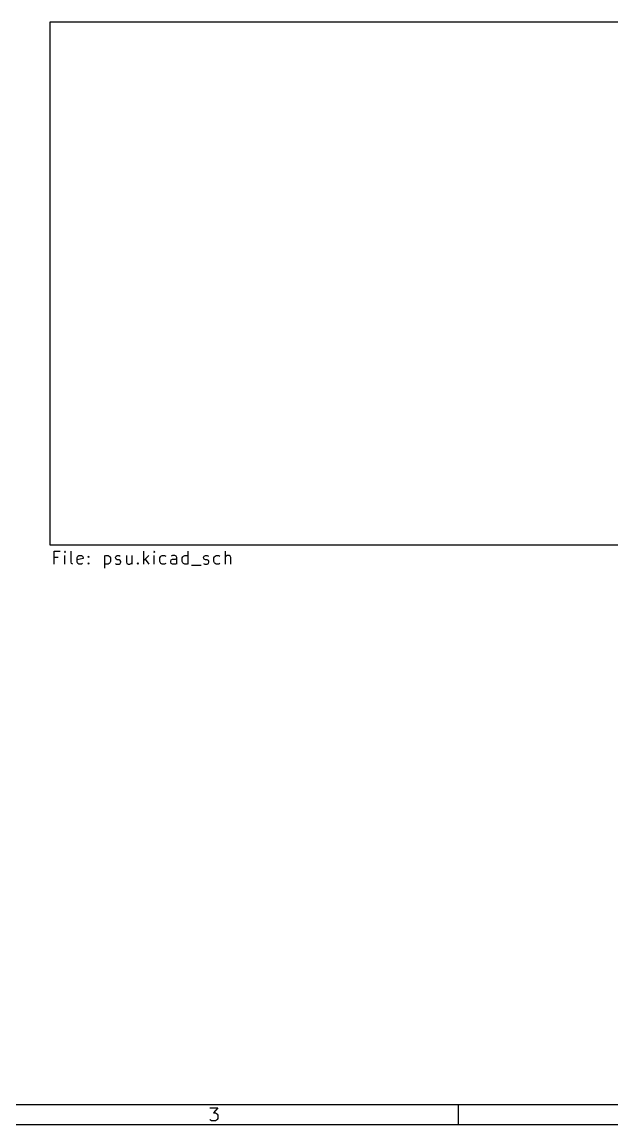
# Model space of a CAD drawing. Extents: x 0.4 to 11.3, y -7.9 to -0.4.
# Drawn here: x 4.591 to 6.902, y -7.874 to -3.55 of the extents above; entities that cross this region are included whole.
import ezdxf

# ---------------------------------------------------------------- set-up
doc = ezdxf.new("R2010")
doc.units = 0
doc.header["$MEASUREMENT"] = 0
for name, color, linetype in [('BROWN2', 54, 'CONTINUOUS'), ('RED2', 1, 'CONTINUOUS'), ('WHITE', 7, 'CONTINUOUS')]:
    doc.layers.add(name, color=color, linetype=linetype)

msp = doc.modelspace()

# ---------------------------------------------------------------- linework, layer by layer
at = {"layer": 'BROWN2', "linetype": 'CONTINUOUS'}
for p, q in [((4.71601, -5.67507), (4.71601, -5.62507)), ((4.71601, -5.62507), (4.73982, -5.62507)), ((4.73268, -5.64888), (4.71601, -5.64888)), ((4.75887, -5.62507), (4.75649, -5.62745)), ((4.75649, -5.62745), (4.75887, -5.62983)), ((4.76125, -5.62745), (4.75887, -5.62507)), ((4.75887, -5.62507), (4.75887, -5.62983)), ((4.75887, -5.62983), (4.76125, -5.62745)), ((4.75887, -5.67507), (4.75887, -5.64174)), ((4.78268, -5.66793), (4.78268, -5.62507)), ((4.80649, -5.64888), (4.80887, -5.64411)), ((4.80649, -5.66793), (4.80649, -5.64888)), ((4.8303, -5.65364), (4.80649, -5.6584)), ((4.80887, -5.64411), (4.81363, -5.64174)), ((4.81363, -5.64174), (4.82316, -5.64174)), ((4.82316, -5.64174), (4.82792, -5.64411)), ((4.82792, -5.64411), (4.8303, -5.64888)), ((4.8303, -5.64888), (4.8303, -5.65364)), ((4.84935, -5.6465), (4.85173, -5.64411)), ((4.85173, -5.64888), (4.84935, -5.6465)), ((4.85173, -5.64411), (4.85411, -5.6465)), ((4.85173, -5.64411), (4.85173, -5.64888)), ((4.85411, -5.6465), (4.85173, -5.64888)), ((4.91363, -5.64174), (4.91363, -5.69174)), ((4.91363, -5.64411), (4.9184, -5.64174)), ((4.9184, -5.64174), (4.92792, -5.64174)), ((4.92792, -5.64174), (4.93268, -5.64411)), ((4.93268, -5.64411), (4.93506, -5.6465)), ((4.93506, -5.6465), (4.93744, -5.65126)), ((4.93744, -5.65126), (4.93744, -5.66554)), ((4.95649, -5.64888), (4.95887, -5.64411)), ((4.95649, -5.65126), (4.95649, -5.64888)), ((4.95887, -5.65602), (4.95649, -5.65126)), ((4.95887, -5.64411), (4.96363, -5.64174)), ((4.96363, -5.6584), (4.95887, -5.65602)), ((4.96363, -5.64174), (4.97078, -5.64174)), ((4.97078, -5.6584), (4.96363, -5.6584)), ((4.97078, -5.64174), (4.97554, -5.64411)), ((4.97554, -5.66078), (4.97078, -5.6584)), ((4.97792, -5.66554), (4.97554, -5.66078)), ((4.99935, -5.64174), (4.99935, -5.66793)), ((5.02078, -5.64174), (5.02078, -5.67507)), ((5.06839, -5.67507), (5.06839, -5.62507)), ((5.08744, -5.64174), (5.06839, -5.66078)), ((5.07316, -5.65602), (5.08744, -5.67507)), ((5.10887, -5.62507), (5.10649, -5.62745)), ((5.10649, -5.62745), (5.10887, -5.62983)), ((5.11125, -5.62745), (5.10887, -5.62507)), ((5.10887, -5.62507), (5.10887, -5.62983)), ((5.10887, -5.62983), (5.11125, -5.62745)), ((5.10887, -5.67507), (5.10887, -5.64174)), ((5.1303, -5.65126), (5.13268, -5.6465)), ((5.1303, -5.66554), (5.1303, -5.65126)), ((5.13268, -5.6465), (5.13506, -5.64411)), ((5.13506, -5.64411), (5.13983, -5.64174)), ((5.13983, -5.64174), (5.14935, -5.64174)), ((5.14935, -5.64174), (5.15411, -5.64411)), ((5.17316, -5.66316), (5.17554, -5.6584)), ((5.17316, -5.66793), (5.17316, -5.66316)), ((5.1803, -5.64174), (5.17554, -5.64411)), ((5.17554, -5.6584), (5.1803, -5.65602)), ((5.18983, -5.64174), (5.1803, -5.64174)), ((5.1803, -5.65602), (5.19221, -5.65602)), ((5.19459, -5.64411), (5.18983, -5.64174)), ((5.19221, -5.65602), (5.19697, -5.65364)), ((5.19697, -5.64888), (5.19459, -5.64411)), ((5.19697, -5.67507), (5.19697, -5.64888)), ((5.2184, -5.65126), (5.22078, -5.6465)), ((5.2184, -5.66554), (5.2184, -5.65126)), ((5.22078, -5.6465), (5.22316, -5.64411)), ((5.22316, -5.64411), (5.22792, -5.64174)), ((5.22792, -5.64174), (5.23744, -5.64174)), ((5.23744, -5.64174), (5.2422, -5.64411)), ((5.2422, -5.67507), (5.2422, -5.62507)), ((5.30173, -5.64888), (5.30411, -5.64411)), ((5.30173, -5.65126), (5.30173, -5.64888)), ((5.30411, -5.65602), (5.30173, -5.65126)), ((5.30411, -5.64411), (5.30887, -5.64174)), ((5.30887, -5.6584), (5.30411, -5.65602)), ((5.30887, -5.64174), (5.31601, -5.64174)), ((5.31601, -5.6584), (5.30887, -5.6584)), ((5.31601, -5.64174), (5.32078, -5.64411)), ((5.32078, -5.66078), (5.31601, -5.6584)), ((5.32315, -5.66554), (5.32078, -5.66078)), ((5.3422, -5.65126), (5.34458, -5.6465)), ((5.3422, -5.66554), (5.3422, -5.65126)), ((5.34458, -5.6465), (5.34696, -5.64411)), ((5.34696, -5.64411), (5.35173, -5.64174)), ((5.35173, -5.64174), (5.36125, -5.64174)), ((5.36125, -5.64174), (5.36601, -5.64411)), ((5.38744, -5.67507), (5.38744, -5.62507)), ((5.38982, -5.64411), (5.38744, -5.6465)), ((5.39459, -5.64174), (5.38982, -5.64411)), ((5.40173, -5.64174), (5.39459, -5.64174)), ((5.40649, -5.64411), (5.40173, -5.64174)), ((5.40887, -5.64888), (5.40649, -5.64411)), ((5.40887, -5.67507), (5.40887, -5.64888)), ((4.78506, -5.67269), (4.78268, -5.66793)), ((4.78983, -5.67507), (4.78506, -5.67269)), ((4.80887, -5.67269), (4.80649, -5.66793)), ((4.81363, -5.67507), (4.80887, -5.67269)), ((4.82316, -5.67507), (4.81363, -5.67507)), ((4.82792, -5.67269), (4.82316, -5.67507)), ((4.84935, -5.67269), (4.85173, -5.67031)), ((4.85173, -5.67507), (4.84935, -5.67269)), ((4.85173, -5.67031), (4.85411, -5.67269)), ((4.85173, -5.67031), (4.85173, -5.67507)), ((4.85411, -5.67269), (4.85173, -5.67507)), ((4.9184, -5.67507), (4.91363, -5.67269)), ((4.92792, -5.67507), (4.9184, -5.67507)), ((4.93268, -5.67269), (4.92792, -5.67507)), ((4.93506, -5.67031), (4.93268, -5.67269)), ((4.93744, -5.66554), (4.93506, -5.67031)), ((4.95649, -5.67269), (4.96125, -5.67507)), ((4.96125, -5.67507), (4.97078, -5.67507)), ((4.97078, -5.67507), (4.97554, -5.67269)), ((4.97554, -5.67269), (4.97792, -5.66793)), ((4.97792, -5.66793), (4.97792, -5.66554)), ((4.99935, -5.66793), (5.00173, -5.67269)), ((5.00173, -5.67269), (5.00649, -5.67507)), ((5.00649, -5.67507), (5.01363, -5.67507)), ((5.01363, -5.67507), (5.01839, -5.67269)), ((5.01839, -5.67269), (5.02078, -5.67031)), ((5.0422, -5.67269), (5.04458, -5.67031)), ((5.04458, -5.67507), (5.0422, -5.67269)), ((5.04458, -5.67031), (5.04696, -5.67269)), ((5.04458, -5.67031), (5.04458, -5.67507)), ((5.04696, -5.67269), (5.04458, -5.67507)), ((5.13268, -5.67031), (5.1303, -5.66554)), ((5.13506, -5.67269), (5.13268, -5.67031)), ((5.13983, -5.67507), (5.13506, -5.67269)), ((5.14935, -5.67507), (5.13983, -5.67507)), ((5.15411, -5.67269), (5.14935, -5.67507)), ((5.17554, -5.67269), (5.17316, -5.66793)), ((5.1803, -5.67507), (5.17554, -5.67269)), ((5.19221, -5.67507), (5.1803, -5.67507)), ((5.19697, -5.67269), (5.19221, -5.67507)), ((5.22078, -5.67031), (5.2184, -5.66554)), ((5.22316, -5.67269), (5.22078, -5.67031)), ((5.22792, -5.67507), (5.22316, -5.67269)), ((5.23744, -5.67507), (5.22792, -5.67507)), ((5.2422, -5.67269), (5.23744, -5.67507)), ((5.25411, -5.67983), (5.2922, -5.67983)), ((5.30173, -5.67269), (5.30649, -5.67507)), ((5.30649, -5.67507), (5.31601, -5.67507)), ((5.31601, -5.67507), (5.32078, -5.67269)), ((5.32078, -5.67269), (5.32315, -5.66793)), ((5.32315, -5.66793), (5.32315, -5.66554)), ((5.34458, -5.67031), (5.3422, -5.66554)), ((5.34696, -5.67269), (5.34458, -5.67031)), ((5.35173, -5.67507), (5.34696, -5.67269)), ((5.36125, -5.67507), (5.35173, -5.67507)), ((5.36601, -5.67269), (5.36125, -5.67507))]:
    msp.add_line(p, q, dxfattribs=at)
at = {"layer": 'RED2', "linetype": 'CONTINUOUS'}
for p, q in [((4.7, -3.55), (4.7, -5.6)), ((7.35, -3.55), (4.7, -3.55)), ((4.7, -5.6), (7.35, -5.6)), ((11.2206, -7.79556), (0.472441, -7.79556)), ((5.32615, -7.80712), (5.35783, -7.80712)), ((5.35783, -7.80712), (5.34078, -7.82662)), ((5.34078, -7.82662), (5.34809, -7.82662)), ((5.34809, -7.82662), (5.35296, -7.82906)), ((6.29921, -7.79556), (6.29921, -7.8743)), ((5.32859, -7.85587), (5.32615, -7.85343)), ((5.33346, -7.8583), (5.32859, -7.85587)), ((5.34809, -7.8583), (5.33346, -7.8583)), ((5.35296, -7.85587), (5.34809, -7.8583)), ((5.35296, -7.82906), (5.3554, -7.83149)), ((5.3554, -7.85343), (5.35296, -7.85587)), ((5.3554, -7.83149), (5.35783, -7.83637)), ((5.35783, -7.84855), (5.3554, -7.85343)), ((5.35783, -7.83637), (5.35783, -7.84855)), ((11.2993, -7.8743), (0.393701, -7.8743))]:
    msp.add_line(p, q, dxfattribs=at)
at = {"layer": 'WHITE', "linetype": 'CONTINUOUS'}
for p, q in [((4.7, -3.55), (4.7, -5.6)), ((7.35, -3.55), (4.7, -3.55)), ((4.7, -5.6), (7.35, -5.6))]:
    msp.add_line(p, q, dxfattribs=at)

doc.saveas('drawing.dxf')
